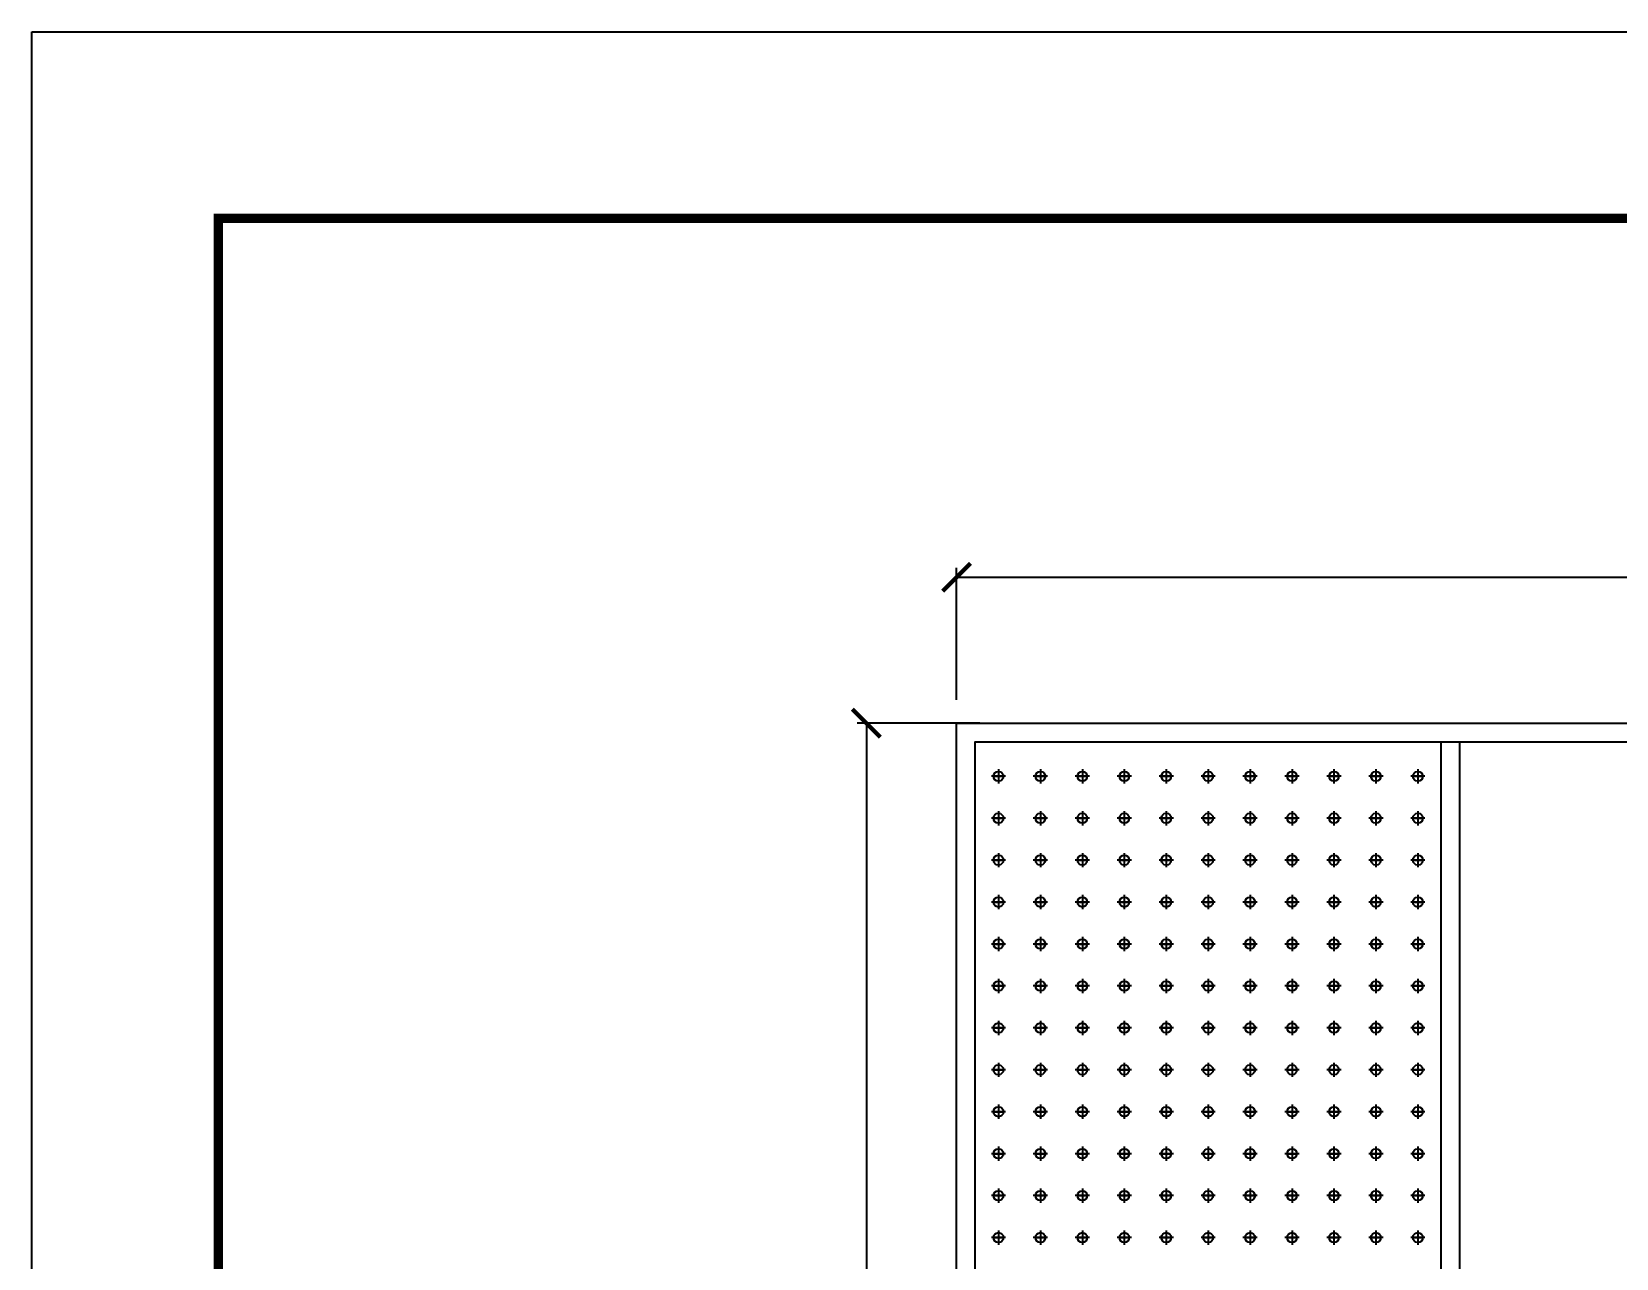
# Model space of a CAD drawing. Header units: millimetres. Extents: x 0 to 16815, y 0 to 11890.
# Drawn here: x 0 to 3401, y 9258 to 11890 of the extents above; entities that cross this region are included whole.
import ezdxf

# ---------------------------------------------------------------- set-up
doc = ezdxf.new("R2010")
doc.units = ezdxf.units.MM
doc.linetypes.add('CENTER', pattern=[2, 1.25, -0.25, 0.25, -0.25])
doc.layers.get('DEFPOINTS').update_dxf_attribs({"color": 143})
for name, color, linetype in [('CENTER', 1, 'CENTER'), ('냉각탑_dim', 1, 'Continuous'), ('냉각탑_form', 1, 'Continuous')]:
    doc.layers.add(name, color=color, linetype=linetype)
doc.styles.add('HY울릉도L', font='')
doc.styles.get('HY울릉도L').set_extended_font_data('HY울릉도L')
doc.dimstyles.new('성지DIM', dxfattribs={"dimtxt": 3.5, "dimasz": 3, "dimexe": 1, "dimexo": 2.5, "dimgap": 2, "dimtad": 1, "dimdec": 0, "dimzin": 3, "dimdsep": 46, "dimtxsty": 'HY울릉도L', "dimblk": 'ARCHTICK', "dimcen": -2, "dimclrd": 256, "dimclre": 256, "dimclrt": 7, "dimadec": 0, "dimazin": 0, "dimtfac": 1, "dimtdec": 0, "dimtofl": 0, "dimtmove": 0, "dimatfit": 3, "dimfxl": 0, "dimtolj": 1, "dimtzin": 0, "dimlwe": -1, "dimarcsym": 0})

# ---------------------------------------------------------------- blocks, each defined once
blk = doc.blocks.new('냉각탑form')
at = {"layer": 'DEFPOINTS'}
blk.add_lwpolyline([(0, 297.073), (420.103, 297.073), (420.103, 0), (0, 0)], close=True, dxfattribs=at)
at = {"layer": '냉각탑_form', "const_width": 0.5}
blk.add_lwpolyline([(10.002, 287.07), (10.002, 10.002), (410.1, 10.002), (410.1, 287.07)], close=True, dxfattribs=at)
blk = doc.blocks.new('_ArchTick')
at = {"color": 0, "linetype": 'ByBlock', "const_width": 0.15}
blk.add_lwpolyline([(-0.5, -0.5), (0.5, 0.5)], dxfattribs=at)
blk = doc.blocks.new('*D26')
at = {"layer": 'DEFPOINTS', "color": 0, "transparency": 16777216}
for p in [(7384.8, 10719.7), (1984.8, 10406.3), (7384.8, 10406.3)]:
    blk.add_point(p, dxfattribs=at)
at = {"layer": '냉각탑_dim', "transparency": 16777216}
for p, q in [((1984.8, 10456.3), (1984.8, 10739.7)), ((7384.8, 10456.3), (7384.8, 10739.7))]:
    blk.add_line(p, q, dxfattribs=at)
at = {"layer": '냉각탑_dim', "lineweight": -2, "transparency": 16777216}
blk.add_line((1984.8, 10719.7), (7384.8, 10719.7), dxfattribs=at)
at = {"layer": '냉각탑_dim', "lineweight": -2, "transparency": 16777216, "xscale": 60, "yscale": 60, "zscale": 60, "rotation": 180}
blk.add_blockref('_ArchTick', (1984.8, 10719.7), dxfattribs=at)
at = {"layer": '냉각탑_dim', "lineweight": -2, "transparency": 16777216, "xscale": 60, "yscale": 60, "zscale": 60}
blk.add_blockref('_ArchTick', (7384.8, 10719.7), dxfattribs=at)
at = {"layer": '냉각탑_dim', "color": 7, "transparency": 16777216, "insert": (4684.8, 10794.7), "char_height": 70, "attachment_point": 5, "style": 'HY울릉도L'}
blk.add_mtext('\\A1;5400', dxfattribs=at)
blk = doc.blocks.new('*D27')
at = {"layer": 'DEFPOINTS', "color": 0, "transparency": 16777216}
for p in [(2084.8, 10406.3), (1791.2, 7606.3), (2084.8, 7606.3)]:
    blk.add_point(p, dxfattribs=at)
at = {"layer": '냉각탑_dim', "transparency": 16777216}
for p, q in [((2034.8, 10406.3), (1771.2, 10406.3)), ((2034.8, 7606.3), (1771.2, 7606.3))]:
    blk.add_line(p, q, dxfattribs=at)
at = {"layer": '냉각탑_dim', "lineweight": -2, "transparency": 16777216}
blk.add_line((1791.2, 10406.3), (1791.2, 7606.3), dxfattribs=at)
at = {"layer": '냉각탑_dim', "lineweight": -2, "transparency": 16777216, "xscale": 60, "yscale": 60, "zscale": 60}
for p, rotation in [((1791.2, 10406.3), 90), ((1791.2, 7606.3), 270)]:
    blk.add_blockref('_ArchTick', p, dxfattribs=dict(at, rotation=rotation))
at = {"layer": '냉각탑_dim', "color": 7, "transparency": 16777216, "insert": (1716.2, 9006.3), "char_height": 70, "attachment_point": 5, "rotation": 90, "style": 'HY울릉도L'}
blk.add_mtext('\\A1;2800', dxfattribs=at)

msp = doc.modelspace()

# ---------------------------------------------------------------- linework, layer by layer
at = {"color": 3}
for p, q in [((3024.8, 7646.3), (3024.8, 10366.3)), ((3064.8, 7646.3), (3064.8, 10366.3))]:
    msp.add_line(p, q, dxfattribs=at)
for points in [[(1984.8, 7606.3), (1984.8, 10406.3), (7384.8, 10406.3), (7384.8, 7606.3)], [(2024.8, 7646.3), (2024.8, 10366.3), (7344.8, 10366.3), (7344.8, 7646.3)]]:
    msp.add_lwpolyline(points, close=True, dxfattribs=at)
for centre in [(2074.8, 10292.5), (2164.8, 10292.5), (2254.8, 10292.5), (2344.8, 10292.5), (2434.8, 10292.5), (2524.8, 10292.5), (2614.8, 10292.5), (2704.8, 10292.5), (2794.8, 10292.5), (2884.8, 10292.5), (2974.8, 10292.5), (2074.8, 10202.5), (2164.8, 10202.5), (2254.8, 10202.5), (2344.8, 10202.5), (2434.8, 10202.5), (2524.8, 10202.5), (2614.8, 10202.5), (2704.8, 10202.5), (2794.8, 10202.5), (2884.8, 10202.5), (2974.8, 10202.5), (2074.8, 10112.5), (2164.8, 10112.5), (2254.8, 10112.5), (2344.8, 10112.5), (2434.8, 10112.5), (2524.8, 10112.5), (2614.8, 10112.5), (2704.8, 10112.5), (2794.8, 10112.5), (2884.8, 10112.5), (2974.8, 10112.5), (2074.8, 10022.5), (2164.8, 10022.5), (2254.8, 10022.5), (2344.8, 10022.5), (2434.8, 10022.5), (2524.8, 10022.5), (2614.8, 10022.5), (2704.8, 10022.5), (2794.8, 10022.5), (2884.8, 10022.5), (2974.8, 10022.5), (2074.8, 9932.5), (2164.8, 9932.5), (2254.8, 9932.5), (2344.8, 9932.5), (2434.8, 9932.5), (2524.8, 9932.5), (2614.8, 9932.5), (2704.8, 9932.5), (2794.8, 9932.5), (2884.8, 9932.5), (2974.8, 9932.5), (2074.8, 9842.5), (2164.8, 9842.5), (2254.8, 9842.5), (2344.8, 9842.5), (2434.8, 9842.5), (2524.8, 9842.5), (2614.8, 9842.5), (2704.8, 9842.5), (2794.8, 9842.5), (2884.8, 9842.5), (2974.8, 9842.5), (2074.8, 9752.5), (2164.8, 9752.5), (2254.8, 9752.5), (2344.8, 9752.5), (2434.8, 9752.5), (2524.8, 9752.5), (2614.8, 9752.5), (2704.8, 9752.5), (2794.8, 9752.5), (2884.8, 9752.5), (2974.8, 9752.5), (2074.8, 9662.5), (2164.8, 9662.5), (2254.8, 9662.5), (2344.8, 9662.5), (2434.8, 9662.5), (2524.8, 9662.5), (2614.8, 9662.5), (2704.8, 9662.5), (2794.8, 9662.5), (2884.8, 9662.5), (2974.8, 9662.5), (2074.8, 9572.5), (2164.8, 9572.5), (2254.8, 9572.5), (2344.8, 9572.5), (2434.8, 9572.5), (2524.8, 9572.5), (2614.8, 9572.5), (2704.8, 9572.5), (2794.8, 9572.5), (2884.8, 9572.5), (2974.8, 9572.5), (2074.8, 9482.5), (2164.8, 9482.5), (2254.8, 9482.5), (2344.8, 9482.5), (2434.8, 9482.5), (2524.8, 9482.5), (2614.8, 9482.5), (2704.8, 9482.5), (2794.8, 9482.5), (2884.8, 9482.5), (2974.8, 9482.5), (2074.8, 9392.5), (2164.8, 9392.5), (2254.8, 9392.5), (2344.8, 9392.5), (2434.8, 9392.5), (2524.8, 9392.5), (2614.8, 9392.5), (2704.8, 9392.5), (2794.8, 9392.5), (2884.8, 9392.5), (2974.8, 9392.5), (2074.8, 9302.5), (2164.8, 9302.5), (2254.8, 9302.5), (2344.8, 9302.5), (2434.8, 9302.5), (2524.8, 9302.5), (2614.8, 9302.5), (2704.8, 9302.5), (2794.8, 9302.5), (2884.8, 9302.5), (2974.8, 9302.5)]:
    msp.add_circle(centre, 10.6)
at = {"layer": 'CENTER', "linetype": 'CENTER', "ltscale": 50}
for p, q in [((2074.8, 10307.8), (2074.8, 10277.2)), ((2074.8, 10304.3), (2074.8, 10280.8)), ((2164.8, 10307.8), (2164.8, 10277.2)), ((2164.8, 10304.3), (2164.8, 10280.8)), ((2254.8, 10307.8), (2254.8, 10277.2)), ((2254.8, 10304.3), (2254.8, 10280.8)), ((2344.8, 10307.8), (2344.8, 10277.2)), ((2344.8, 10304.3), (2344.8, 10280.8)), ((2434.8, 10307.8), (2434.8, 10277.2)), ((2434.8, 10304.3), (2434.8, 10280.8)), ((2524.8, 10307.8), (2524.8, 10277.2)), ((2524.8, 10304.3), (2524.8, 10280.8)), ((2614.8, 10307.8), (2614.8, 10277.2)), ((2614.8, 10304.3), (2614.8, 10280.8)), ((2704.8, 10307.8), (2704.8, 10277.2)), ((2704.8, 10304.3), (2704.8, 10280.8)), ((2794.8, 10307.8), (2794.8, 10277.2)), ((2794.8, 10304.3), (2794.8, 10280.8)), ((2884.8, 10307.8), (2884.8, 10277.2)), ((2884.8, 10304.3), (2884.8, 10280.8)), ((2974.8, 10307.8), (2974.8, 10277.2)), ((2974.8, 10304.3), (2974.8, 10280.8)), ((2090.1, 10292.5), (2059.5, 10292.5)), ((2063, 10292.5), (2086.6, 10292.5)), ((2086.6, 10292.5), (2063, 10292.5)), ((2063, 10292.5), (2086.6, 10292.5)), ((2180.1, 10292.5), (2149.5, 10292.5)), ((2153, 10292.5), (2176.6, 10292.5)), ((2176.6, 10292.5), (2153, 10292.5)), ((2153, 10292.5), (2176.6, 10292.5)), ((2270.1, 10292.5), (2239.5, 10292.5)), ((2243, 10292.5), (2266.6, 10292.5)), ((2266.6, 10292.5), (2243, 10292.5)), ((2243, 10292.5), (2266.6, 10292.5)), ((2360.1, 10292.5), (2329.5, 10292.5)), ((2333, 10292.5), (2356.6, 10292.5)), ((2356.6, 10292.5), (2333, 10292.5)), ((2333, 10292.5), (2356.6, 10292.5)), ((2450.1, 10292.5), (2419.5, 10292.5)), ((2423, 10292.5), (2446.6, 10292.5)), ((2446.6, 10292.5), (2423, 10292.5)), ((2423, 10292.5), (2446.6, 10292.5)), ((2540.1, 10292.5), (2509.5, 10292.5)), ((2513, 10292.5), (2536.6, 10292.5)), ((2536.6, 10292.5), (2513, 10292.5)), ((2513, 10292.5), (2536.6, 10292.5)), ((2630.1, 10292.5), (2599.5, 10292.5)), ((2603, 10292.5), (2626.6, 10292.5)), ((2626.6, 10292.5), (2603, 10292.5)), ((2603, 10292.5), (2626.6, 10292.5)), ((2720.1, 10292.5), (2689.5, 10292.5)), ((2693, 10292.5), (2716.6, 10292.5)), ((2716.6, 10292.5), (2693, 10292.5)), ((2693, 10292.5), (2716.6, 10292.5)), ((2810.1, 10292.5), (2779.5, 10292.5)), ((2783, 10292.5), (2806.6, 10292.5)), ((2806.6, 10292.5), (2783, 10292.5)), ((2783, 10292.5), (2806.6, 10292.5)), ((2900.1, 10292.5), (2869.5, 10292.5)), ((2873, 10292.5), (2896.6, 10292.5)), ((2896.6, 10292.5), (2873, 10292.5)), ((2873, 10292.5), (2896.6, 10292.5)), ((2990.1, 10292.5), (2959.5, 10292.5)), ((2963, 10292.5), (2986.6, 10292.5)), ((2986.6, 10292.5), (2963, 10292.5)), ((2963, 10292.5), (2986.6, 10292.5)), ((2090.1, 10202.5), (2059.5, 10202.5)), ((2063, 10202.5), (2086.6, 10202.5)), ((2086.6, 10202.5), (2063, 10202.5)), ((2063, 10202.5), (2086.6, 10202.5)), ((2074.8, 10217.8), (2074.8, 10187.2)), ((2074.8, 10214.3), (2074.8, 10190.8)), ((2180.1, 10202.5), (2149.5, 10202.5)), ((2153, 10202.5), (2176.6, 10202.5)), ((2176.6, 10202.5), (2153, 10202.5)), ((2153, 10202.5), (2176.6, 10202.5)), ((2164.8, 10217.8), (2164.8, 10187.2)), ((2164.8, 10214.3), (2164.8, 10190.8)), ((2270.1, 10202.5), (2239.5, 10202.5)), ((2243, 10202.5), (2266.6, 10202.5)), ((2266.6, 10202.5), (2243, 10202.5)), ((2243, 10202.5), (2266.6, 10202.5)), ((2254.8, 10217.8), (2254.8, 10187.2)), ((2254.8, 10214.3), (2254.8, 10190.8)), ((2360.1, 10202.5), (2329.5, 10202.5)), ((2333, 10202.5), (2356.6, 10202.5)), ((2356.6, 10202.5), (2333, 10202.5)), ((2333, 10202.5), (2356.6, 10202.5)), ((2344.8, 10217.8), (2344.8, 10187.2)), ((2344.8, 10214.3), (2344.8, 10190.8)), ((2450.1, 10202.5), (2419.5, 10202.5)), ((2423, 10202.5), (2446.6, 10202.5)), ((2446.6, 10202.5), (2423, 10202.5)), ((2423, 10202.5), (2446.6, 10202.5)), ((2434.8, 10217.8), (2434.8, 10187.2)), ((2434.8, 10214.3), (2434.8, 10190.8)), ((2540.1, 10202.5), (2509.5, 10202.5)), ((2513, 10202.5), (2536.6, 10202.5)), ((2536.6, 10202.5), (2513, 10202.5)), ((2513, 10202.5), (2536.6, 10202.5)), ((2524.8, 10217.8), (2524.8, 10187.2)), ((2524.8, 10214.3), (2524.8, 10190.8)), ((2630.1, 10202.5), (2599.5, 10202.5)), ((2603, 10202.5), (2626.6, 10202.5)), ((2626.6, 10202.5), (2603, 10202.5)), ((2603, 10202.5), (2626.6, 10202.5)), ((2614.8, 10217.8), (2614.8, 10187.2)), ((2614.8, 10214.3), (2614.8, 10190.8)), ((2720.1, 10202.5), (2689.5, 10202.5)), ((2693, 10202.5), (2716.6, 10202.5)), ((2716.6, 10202.5), (2693, 10202.5)), ((2693, 10202.5), (2716.6, 10202.5)), ((2704.8, 10217.8), (2704.8, 10187.2)), ((2704.8, 10214.3), (2704.8, 10190.8)), ((2810.1, 10202.5), (2779.5, 10202.5)), ((2783, 10202.5), (2806.6, 10202.5)), ((2806.6, 10202.5), (2783, 10202.5)), ((2783, 10202.5), (2806.6, 10202.5)), ((2794.8, 10217.8), (2794.8, 10187.2)), ((2794.8, 10214.3), (2794.8, 10190.8)), ((2900.1, 10202.5), (2869.5, 10202.5)), ((2873, 10202.5), (2896.6, 10202.5)), ((2896.6, 10202.5), (2873, 10202.5)), ((2873, 10202.5), (2896.6, 10202.5)), ((2884.8, 10217.8), (2884.8, 10187.2)), ((2884.8, 10214.3), (2884.8, 10190.8)), ((2990.1, 10202.5), (2959.5, 10202.5)), ((2963, 10202.5), (2986.6, 10202.5)), ((2986.6, 10202.5), (2963, 10202.5)), ((2963, 10202.5), (2986.6, 10202.5)), ((2974.8, 10217.8), (2974.8, 10187.2)), ((2974.8, 10214.3), (2974.8, 10190.8)), ((2090.1, 10112.5), (2059.5, 10112.5)), ((2063, 10112.5), (2086.6, 10112.5)), ((2086.6, 10112.5), (2063, 10112.5)), ((2063, 10112.5), (2086.6, 10112.5)), ((2074.8, 10127.8), (2074.8, 10097.2)), ((2074.8, 10124.3), (2074.8, 10100.8)), ((2180.1, 10112.5), (2149.5, 10112.5)), ((2153, 10112.5), (2176.6, 10112.5)), ((2176.6, 10112.5), (2153, 10112.5)), ((2153, 10112.5), (2176.6, 10112.5)), ((2164.8, 10127.8), (2164.8, 10097.2)), ((2164.8, 10124.3), (2164.8, 10100.8)), ((2270.1, 10112.5), (2239.5, 10112.5)), ((2243, 10112.5), (2266.6, 10112.5)), ((2266.6, 10112.5), (2243, 10112.5)), ((2243, 10112.5), (2266.6, 10112.5)), ((2254.8, 10127.8), (2254.8, 10097.2)), ((2254.8, 10124.3), (2254.8, 10100.8)), ((2360.1, 10112.5), (2329.5, 10112.5)), ((2333, 10112.5), (2356.6, 10112.5)), ((2356.6, 10112.5), (2333, 10112.5)), ((2333, 10112.5), (2356.6, 10112.5)), ((2344.8, 10127.8), (2344.8, 10097.2)), ((2344.8, 10124.3), (2344.8, 10100.8)), ((2450.1, 10112.5), (2419.5, 10112.5)), ((2423, 10112.5), (2446.6, 10112.5)), ((2446.6, 10112.5), (2423, 10112.5)), ((2423, 10112.5), (2446.6, 10112.5)), ((2434.8, 10127.8), (2434.8, 10097.2)), ((2434.8, 10124.3), (2434.8, 10100.8)), ((2540.1, 10112.5), (2509.5, 10112.5)), ((2513, 10112.5), (2536.6, 10112.5)), ((2536.6, 10112.5), (2513, 10112.5)), ((2513, 10112.5), (2536.6, 10112.5)), ((2524.8, 10127.8), (2524.8, 10097.2)), ((2524.8, 10124.3), (2524.8, 10100.8)), ((2630.1, 10112.5), (2599.5, 10112.5)), ((2603, 10112.5), (2626.6, 10112.5)), ((2626.6, 10112.5), (2603, 10112.5)), ((2603, 10112.5), (2626.6, 10112.5)), ((2614.8, 10127.8), (2614.8, 10097.2)), ((2614.8, 10124.3), (2614.8, 10100.8)), ((2720.1, 10112.5), (2689.5, 10112.5)), ((2693, 10112.5), (2716.6, 10112.5)), ((2716.6, 10112.5), (2693, 10112.5)), ((2693, 10112.5), (2716.6, 10112.5)), ((2704.8, 10127.8), (2704.8, 10097.2)), ((2704.8, 10124.3), (2704.8, 10100.8)), ((2810.1, 10112.5), (2779.5, 10112.5)), ((2783, 10112.5), (2806.6, 10112.5)), ((2806.6, 10112.5), (2783, 10112.5)), ((2783, 10112.5), (2806.6, 10112.5)), ((2794.8, 10127.8), (2794.8, 10097.2)), ((2794.8, 10124.3), (2794.8, 10100.8)), ((2900.1, 10112.5), (2869.5, 10112.5)), ((2873, 10112.5), (2896.6, 10112.5)), ((2896.6, 10112.5), (2873, 10112.5)), ((2873, 10112.5), (2896.6, 10112.5)), ((2884.8, 10127.8), (2884.8, 10097.2)), ((2884.8, 10124.3), (2884.8, 10100.8)), ((2990.1, 10112.5), (2959.5, 10112.5)), ((2963, 10112.5), (2986.6, 10112.5)), ((2986.6, 10112.5), (2963, 10112.5)), ((2963, 10112.5), (2986.6, 10112.5)), ((2974.8, 10127.8), (2974.8, 10097.2)), ((2974.8, 10124.3), (2974.8, 10100.8)), ((2074.8, 10037.8), (2074.8, 10007.2)), ((2074.8, 10034.3), (2074.8, 10010.8)), ((2164.8, 10037.8), (2164.8, 10007.2)), ((2164.8, 10034.3), (2164.8, 10010.8)), ((2254.8, 10037.8), (2254.8, 10007.2)), ((2254.8, 10034.3), (2254.8, 10010.8)), ((2344.8, 10037.8), (2344.8, 10007.2)), ((2344.8, 10034.3), (2344.8, 10010.8)), ((2434.8, 10037.8), (2434.8, 10007.2)), ((2434.8, 10034.3), (2434.8, 10010.8)), ((2524.8, 10037.8), (2524.8, 10007.2)), ((2524.8, 10034.3), (2524.8, 10010.8)), ((2614.8, 10037.8), (2614.8, 10007.2)), ((2614.8, 10034.3), (2614.8, 10010.8)), ((2704.8, 10037.8), (2704.8, 10007.2)), ((2704.8, 10034.3), (2704.8, 10010.8)), ((2794.8, 10037.8), (2794.8, 10007.2)), ((2794.8, 10034.3), (2794.8, 10010.8)), ((2884.8, 10037.8), (2884.8, 10007.2)), ((2884.8, 10034.3), (2884.8, 10010.8)), ((2974.8, 10037.8), (2974.8, 10007.2)), ((2974.8, 10034.3), (2974.8, 10010.8)), ((2090.1, 10022.5), (2059.5, 10022.5)), ((2063, 10022.5), (2086.6, 10022.5)), ((2086.6, 10022.5), (2063, 10022.5)), ((2063, 10022.5), (2086.6, 10022.5)), ((2180.1, 10022.5), (2149.5, 10022.5)), ((2153, 10022.5), (2176.6, 10022.5)), ((2176.6, 10022.5), (2153, 10022.5)), ((2153, 10022.5), (2176.6, 10022.5)), ((2270.1, 10022.5), (2239.5, 10022.5)), ((2243, 10022.5), (2266.6, 10022.5)), ((2266.6, 10022.5), (2243, 10022.5)), ((2243, 10022.5), (2266.6, 10022.5)), ((2360.1, 10022.5), (2329.5, 10022.5)), ((2333, 10022.5), (2356.6, 10022.5)), ((2356.6, 10022.5), (2333, 10022.5)), ((2333, 10022.5), (2356.6, 10022.5)), ((2450.1, 10022.5), (2419.5, 10022.5)), ((2423, 10022.5), (2446.6, 10022.5)), ((2446.6, 10022.5), (2423, 10022.5)), ((2423, 10022.5), (2446.6, 10022.5)), ((2540.1, 10022.5), (2509.5, 10022.5)), ((2513, 10022.5), (2536.6, 10022.5)), ((2536.6, 10022.5), (2513, 10022.5)), ((2513, 10022.5), (2536.6, 10022.5)), ((2630.1, 10022.5), (2599.5, 10022.5)), ((2603, 10022.5), (2626.6, 10022.5)), ((2626.6, 10022.5), (2603, 10022.5)), ((2603, 10022.5), (2626.6, 10022.5)), ((2720.1, 10022.5), (2689.5, 10022.5)), ((2693, 10022.5), (2716.6, 10022.5)), ((2716.6, 10022.5), (2693, 10022.5)), ((2693, 10022.5), (2716.6, 10022.5)), ((2810.1, 10022.5), (2779.5, 10022.5)), ((2783, 10022.5), (2806.6, 10022.5)), ((2806.6, 10022.5), (2783, 10022.5)), ((2783, 10022.5), (2806.6, 10022.5)), ((2900.1, 10022.5), (2869.5, 10022.5)), ((2873, 10022.5), (2896.6, 10022.5)), ((2896.6, 10022.5), (2873, 10022.5)), ((2873, 10022.5), (2896.6, 10022.5)), ((2990.1, 10022.5), (2959.5, 10022.5)), ((2963, 10022.5), (2986.6, 10022.5)), ((2986.6, 10022.5), (2963, 10022.5)), ((2963, 10022.5), (2986.6, 10022.5)), ((2090.1, 9932.5), (2059.5, 9932.5)), ((2063, 9932.5), (2086.6, 9932.5)), ((2086.6, 9932.5), (2063, 9932.5)), ((2063, 9932.5), (2086.6, 9932.5)), ((2074.8, 9947.8), (2074.8, 9917.2)), ((2074.8, 9944.3), (2074.8, 9920.8)), ((2180.1, 9932.5), (2149.5, 9932.5)), ((2153, 9932.5), (2176.6, 9932.5)), ((2176.6, 9932.5), (2153, 9932.5)), ((2153, 9932.5), (2176.6, 9932.5)), ((2164.8, 9947.8), (2164.8, 9917.2)), ((2164.8, 9944.3), (2164.8, 9920.8)), ((2270.1, 9932.5), (2239.5, 9932.5)), ((2243, 9932.5), (2266.6, 9932.5)), ((2266.6, 9932.5), (2243, 9932.5)), ((2243, 9932.5), (2266.6, 9932.5)), ((2254.8, 9947.8), (2254.8, 9917.2)), ((2254.8, 9944.3), (2254.8, 9920.8)), ((2360.1, 9932.5), (2329.5, 9932.5)), ((2333, 9932.5), (2356.6, 9932.5)), ((2356.6, 9932.5), (2333, 9932.5)), ((2333, 9932.5), (2356.6, 9932.5)), ((2344.8, 9947.8), (2344.8, 9917.2)), ((2344.8, 9944.3), (2344.8, 9920.8)), ((2450.1, 9932.5), (2419.5, 9932.5)), ((2423, 9932.5), (2446.6, 9932.5)), ((2446.6, 9932.5), (2423, 9932.5)), ((2423, 9932.5), (2446.6, 9932.5)), ((2434.8, 9947.8), (2434.8, 9917.2)), ((2434.8, 9944.3), (2434.8, 9920.8)), ((2540.1, 9932.5), (2509.5, 9932.5)), ((2513, 9932.5), (2536.6, 9932.5)), ((2536.6, 9932.5), (2513, 9932.5)), ((2513, 9932.5), (2536.6, 9932.5)), ((2524.8, 9947.8), (2524.8, 9917.2)), ((2524.8, 9944.3), (2524.8, 9920.8)), ((2630.1, 9932.5), (2599.5, 9932.5)), ((2603, 9932.5), (2626.6, 9932.5)), ((2626.6, 9932.5), (2603, 9932.5)), ((2603, 9932.5), (2626.6, 9932.5)), ((2614.8, 9947.8), (2614.8, 9917.2)), ((2614.8, 9944.3), (2614.8, 9920.8)), ((2720.1, 9932.5), (2689.5, 9932.5)), ((2693, 9932.5), (2716.6, 9932.5)), ((2716.6, 9932.5), (2693, 9932.5)), ((2693, 9932.5), (2716.6, 9932.5)), ((2704.8, 9947.8), (2704.8, 9917.2)), ((2704.8, 9944.3), (2704.8, 9920.8)), ((2810.1, 9932.5), (2779.5, 9932.5)), ((2783, 9932.5), (2806.6, 9932.5)), ((2806.6, 9932.5), (2783, 9932.5)), ((2783, 9932.5), (2806.6, 9932.5)), ((2794.8, 9947.8), (2794.8, 9917.2)), ((2794.8, 9944.3), (2794.8, 9920.8)), ((2900.1, 9932.5), (2869.5, 9932.5)), ((2873, 9932.5), (2896.6, 9932.5)), ((2896.6, 9932.5), (2873, 9932.5)), ((2873, 9932.5), (2896.6, 9932.5)), ((2884.8, 9947.8), (2884.8, 9917.2)), ((2884.8, 9944.3), (2884.8, 9920.8)), ((2990.1, 9932.5), (2959.5, 9932.5)), ((2963, 9932.5), (2986.6, 9932.5)), ((2986.6, 9932.5), (2963, 9932.5)), ((2963, 9932.5), (2986.6, 9932.5)), ((2974.8, 9947.8), (2974.8, 9917.2)), ((2974.8, 9944.3), (2974.8, 9920.8)), ((2090.1, 9842.5), (2059.5, 9842.5)), ((2063, 9842.5), (2086.6, 9842.5)), ((2086.6, 9842.5), (2063, 9842.5)), ((2063, 9842.5), (2086.6, 9842.5)), ((2074.8, 9857.8), (2074.8, 9827.2)), ((2074.8, 9854.3), (2074.8, 9830.8)), ((2180.1, 9842.5), (2149.5, 9842.5)), ((2153, 9842.5), (2176.6, 9842.5)), ((2176.6, 9842.5), (2153, 9842.5)), ((2153, 9842.5), (2176.6, 9842.5)), ((2164.8, 9857.8), (2164.8, 9827.2)), ((2164.8, 9854.3), (2164.8, 9830.8)), ((2270.1, 9842.5), (2239.5, 9842.5)), ((2243, 9842.5), (2266.6, 9842.5)), ((2266.6, 9842.5), (2243, 9842.5)), ((2243, 9842.5), (2266.6, 9842.5)), ((2254.8, 9857.8), (2254.8, 9827.2)), ((2254.8, 9854.3), (2254.8, 9830.8)), ((2360.1, 9842.5), (2329.5, 9842.5)), ((2333, 9842.5), (2356.6, 9842.5)), ((2356.6, 9842.5), (2333, 9842.5)), ((2333, 9842.5), (2356.6, 9842.5)), ((2344.8, 9857.8), (2344.8, 9827.2)), ((2344.8, 9854.3), (2344.8, 9830.8)), ((2450.1, 9842.5), (2419.5, 9842.5)), ((2423, 9842.5), (2446.6, 9842.5)), ((2446.6, 9842.5), (2423, 9842.5)), ((2423, 9842.5), (2446.6, 9842.5)), ((2434.8, 9857.8), (2434.8, 9827.2)), ((2434.8, 9854.3), (2434.8, 9830.8)), ((2540.1, 9842.5), (2509.5, 9842.5)), ((2513, 9842.5), (2536.6, 9842.5)), ((2536.6, 9842.5), (2513, 9842.5)), ((2513, 9842.5), (2536.6, 9842.5)), ((2524.8, 9857.8), (2524.8, 9827.2)), ((2524.8, 9854.3), (2524.8, 9830.8)), ((2630.1, 9842.5), (2599.5, 9842.5)), ((2603, 9842.5), (2626.6, 9842.5)), ((2626.6, 9842.5), (2603, 9842.5)), ((2603, 9842.5), (2626.6, 9842.5)), ((2614.8, 9857.8), (2614.8, 9827.2)), ((2614.8, 9854.3), (2614.8, 9830.8)), ((2720.1, 9842.5), (2689.5, 9842.5)), ((2693, 9842.5), (2716.6, 9842.5)), ((2716.6, 9842.5), (2693, 9842.5)), ((2693, 9842.5), (2716.6, 9842.5)), ((2704.8, 9857.8), (2704.8, 9827.2)), ((2704.8, 9854.3), (2704.8, 9830.8)), ((2810.1, 9842.5), (2779.5, 9842.5)), ((2783, 9842.5), (2806.6, 9842.5)), ((2806.6, 9842.5), (2783, 9842.5)), ((2783, 9842.5), (2806.6, 9842.5)), ((2794.8, 9857.8), (2794.8, 9827.2)), ((2794.8, 9854.3), (2794.8, 9830.8)), ((2900.1, 9842.5), (2869.5, 9842.5)), ((2873, 9842.5), (2896.6, 9842.5)), ((2896.6, 9842.5), (2873, 9842.5)), ((2873, 9842.5), (2896.6, 9842.5)), ((2884.8, 9857.8), (2884.8, 9827.2)), ((2884.8, 9854.3), (2884.8, 9830.8)), ((2990.1, 9842.5), (2959.5, 9842.5)), ((2963, 9842.5), (2986.6, 9842.5)), ((2986.6, 9842.5), (2963, 9842.5)), ((2963, 9842.5), (2986.6, 9842.5)), ((2974.8, 9857.8), (2974.8, 9827.2)), ((2974.8, 9854.3), (2974.8, 9830.8)), ((2074.8, 9767.8), (2074.8, 9737.2)), ((2074.8, 9764.3), (2074.8, 9740.8)), ((2164.8, 9767.8), (2164.8, 9737.2)), ((2164.8, 9764.3), (2164.8, 9740.8)), ((2254.8, 9767.8), (2254.8, 9737.2)), ((2254.8, 9764.3), (2254.8, 9740.8)), ((2344.8, 9767.8), (2344.8, 9737.2)), ((2344.8, 9764.3), (2344.8, 9740.8)), ((2434.8, 9767.8), (2434.8, 9737.2)), ((2434.8, 9764.3), (2434.8, 9740.8)), ((2524.8, 9767.8), (2524.8, 9737.2)), ((2524.8, 9764.3), (2524.8, 9740.8)), ((2614.8, 9767.8), (2614.8, 9737.2)), ((2614.8, 9764.3), (2614.8, 9740.8)), ((2704.8, 9767.8), (2704.8, 9737.2)), ((2704.8, 9764.3), (2704.8, 9740.8)), ((2794.8, 9767.8), (2794.8, 9737.2)), ((2794.8, 9764.3), (2794.8, 9740.8)), ((2884.8, 9767.8), (2884.8, 9737.2)), ((2884.8, 9764.3), (2884.8, 9740.8)), ((2974.8, 9767.8), (2974.8, 9737.2)), ((2974.8, 9764.3), (2974.8, 9740.8)), ((2090.1, 9752.5), (2059.5, 9752.5)), ((2063, 9752.5), (2086.6, 9752.5)), ((2086.6, 9752.5), (2063, 9752.5)), ((2063, 9752.5), (2086.6, 9752.5)), ((2180.1, 9752.5), (2149.5, 9752.5)), ((2153, 9752.5), (2176.6, 9752.5)), ((2176.6, 9752.5), (2153, 9752.5)), ((2153, 9752.5), (2176.6, 9752.5)), ((2270.1, 9752.5), (2239.5, 9752.5)), ((2243, 9752.5), (2266.6, 9752.5)), ((2266.6, 9752.5), (2243, 9752.5)), ((2243, 9752.5), (2266.6, 9752.5)), ((2360.1, 9752.5), (2329.5, 9752.5)), ((2333, 9752.5), (2356.6, 9752.5)), ((2356.6, 9752.5), (2333, 9752.5)), ((2333, 9752.5), (2356.6, 9752.5)), ((2450.1, 9752.5), (2419.5, 9752.5)), ((2423, 9752.5), (2446.6, 9752.5)), ((2446.6, 9752.5), (2423, 9752.5)), ((2423, 9752.5), (2446.6, 9752.5)), ((2540.1, 9752.5), (2509.5, 9752.5)), ((2513, 9752.5), (2536.6, 9752.5)), ((2536.6, 9752.5), (2513, 9752.5)), ((2513, 9752.5), (2536.6, 9752.5)), ((2630.1, 9752.5), (2599.5, 9752.5)), ((2603, 9752.5), (2626.6, 9752.5)), ((2626.6, 9752.5), (2603, 9752.5)), ((2603, 9752.5), (2626.6, 9752.5)), ((2720.1, 9752.5), (2689.5, 9752.5)), ((2693, 9752.5), (2716.6, 9752.5)), ((2716.6, 9752.5), (2693, 9752.5)), ((2693, 9752.5), (2716.6, 9752.5)), ((2810.1, 9752.5), (2779.5, 9752.5)), ((2783, 9752.5), (2806.6, 9752.5)), ((2806.6, 9752.5), (2783, 9752.5)), ((2783, 9752.5), (2806.6, 9752.5)), ((2900.1, 9752.5), (2869.5, 9752.5)), ((2873, 9752.5), (2896.6, 9752.5)), ((2896.6, 9752.5), (2873, 9752.5)), ((2873, 9752.5), (2896.6, 9752.5)), ((2990.1, 9752.5), (2959.5, 9752.5)), ((2963, 9752.5), (2986.6, 9752.5)), ((2986.6, 9752.5), (2963, 9752.5)), ((2963, 9752.5), (2986.6, 9752.5)), ((2090.1, 9662.5), (2059.5, 9662.5)), ((2063, 9662.5), (2086.6, 9662.5)), ((2086.6, 9662.5), (2063, 9662.5)), ((2063, 9662.5), (2086.6, 9662.5)), ((2074.8, 9677.8), (2074.8, 9647.2)), ((2074.8, 9674.3), (2074.8, 9650.8)), ((2180.1, 9662.5), (2149.5, 9662.5)), ((2153, 9662.5), (2176.6, 9662.5)), ((2176.6, 9662.5), (2153, 9662.5)), ((2153, 9662.5), (2176.6, 9662.5)), ((2164.8, 9677.8), (2164.8, 9647.2)), ((2164.8, 9674.3), (2164.8, 9650.8)), ((2270.1, 9662.5), (2239.5, 9662.5)), ((2243, 9662.5), (2266.6, 9662.5)), ((2266.6, 9662.5), (2243, 9662.5)), ((2243, 9662.5), (2266.6, 9662.5)), ((2254.8, 9677.8), (2254.8, 9647.2)), ((2254.8, 9674.3), (2254.8, 9650.8)), ((2360.1, 9662.5), (2329.5, 9662.5)), ((2333, 9662.5), (2356.6, 9662.5)), ((2356.6, 9662.5), (2333, 9662.5)), ((2333, 9662.5), (2356.6, 9662.5)), ((2344.8, 9677.8), (2344.8, 9647.2)), ((2344.8, 9674.3), (2344.8, 9650.8)), ((2450.1, 9662.5), (2419.5, 9662.5)), ((2423, 9662.5), (2446.6, 9662.5)), ((2446.6, 9662.5), (2423, 9662.5)), ((2423, 9662.5), (2446.6, 9662.5)), ((2434.8, 9677.8), (2434.8, 9647.2)), ((2434.8, 9674.3), (2434.8, 9650.8)), ((2540.1, 9662.5), (2509.5, 9662.5)), ((2513, 9662.5), (2536.6, 9662.5)), ((2536.6, 9662.5), (2513, 9662.5)), ((2513, 9662.5), (2536.6, 9662.5)), ((2524.8, 9677.8), (2524.8, 9647.2)), ((2524.8, 9674.3), (2524.8, 9650.8)), ((2630.1, 9662.5), (2599.5, 9662.5)), ((2603, 9662.5), (2626.6, 9662.5)), ((2626.6, 9662.5), (2603, 9662.5)), ((2603, 9662.5), (2626.6, 9662.5)), ((2614.8, 9677.8), (2614.8, 9647.2)), ((2614.8, 9674.3), (2614.8, 9650.8)), ((2720.1, 9662.5), (2689.5, 9662.5)), ((2693, 9662.5), (2716.6, 9662.5)), ((2716.6, 9662.5), (2693, 9662.5)), ((2693, 9662.5), (2716.6, 9662.5)), ((2704.8, 9677.8), (2704.8, 9647.2)), ((2704.8, 9674.3), (2704.8, 9650.8)), ((2810.1, 9662.5), (2779.5, 9662.5)), ((2783, 9662.5), (2806.6, 9662.5)), ((2806.6, 9662.5), (2783, 9662.5)), ((2783, 9662.5), (2806.6, 9662.5)), ((2794.8, 9677.8), (2794.8, 9647.2)), ((2794.8, 9674.3), (2794.8, 9650.8)), ((2900.1, 9662.5), (2869.5, 9662.5)), ((2873, 9662.5), (2896.6, 9662.5)), ((2896.6, 9662.5), (2873, 9662.5)), ((2873, 9662.5), (2896.6, 9662.5)), ((2884.8, 9677.8), (2884.8, 9647.2)), ((2884.8, 9674.3), (2884.8, 9650.8)), ((2990.1, 9662.5), (2959.5, 9662.5)), ((2963, 9662.5), (2986.6, 9662.5)), ((2986.6, 9662.5), (2963, 9662.5)), ((2963, 9662.5), (2986.6, 9662.5)), ((2974.8, 9677.8), (2974.8, 9647.2)), ((2974.8, 9674.3), (2974.8, 9650.8)), ((2090.1, 9572.5), (2059.5, 9572.5)), ((2063, 9572.5), (2086.6, 9572.5)), ((2086.6, 9572.5), (2063, 9572.5)), ((2063, 9572.5), (2086.6, 9572.5)), ((2074.8, 9587.8), (2074.8, 9557.2)), ((2074.8, 9584.3), (2074.8, 9560.8)), ((2180.1, 9572.5), (2149.5, 9572.5)), ((2153, 9572.5), (2176.6, 9572.5)), ((2176.6, 9572.5), (2153, 9572.5)), ((2153, 9572.5), (2176.6, 9572.5)), ((2164.8, 9587.8), (2164.8, 9557.2)), ((2164.8, 9584.3), (2164.8, 9560.8)), ((2270.1, 9572.5), (2239.5, 9572.5)), ((2243, 9572.5), (2266.6, 9572.5)), ((2266.6, 9572.5), (2243, 9572.5)), ((2243, 9572.5), (2266.6, 9572.5)), ((2254.8, 9587.8), (2254.8, 9557.2)), ((2254.8, 9584.3), (2254.8, 9560.8)), ((2360.1, 9572.5), (2329.5, 9572.5)), ((2333, 9572.5), (2356.6, 9572.5)), ((2356.6, 9572.5), (2333, 9572.5)), ((2333, 9572.5), (2356.6, 9572.5)), ((2344.8, 9587.8), (2344.8, 9557.2)), ((2344.8, 9584.3), (2344.8, 9560.8)), ((2450.1, 9572.5), (2419.5, 9572.5)), ((2423, 9572.5), (2446.6, 9572.5)), ((2446.6, 9572.5), (2423, 9572.5)), ((2423, 9572.5), (2446.6, 9572.5)), ((2434.8, 9587.8), (2434.8, 9557.2)), ((2434.8, 9584.3), (2434.8, 9560.8)), ((2540.1, 9572.5), (2509.5, 9572.5)), ((2513, 9572.5), (2536.6, 9572.5)), ((2536.6, 9572.5), (2513, 9572.5)), ((2513, 9572.5), (2536.6, 9572.5)), ((2524.8, 9587.8), (2524.8, 9557.2)), ((2524.8, 9584.3), (2524.8, 9560.8)), ((2630.1, 9572.5), (2599.5, 9572.5)), ((2603, 9572.5), (2626.6, 9572.5)), ((2626.6, 9572.5), (2603, 9572.5)), ((2603, 9572.5), (2626.6, 9572.5)), ((2614.8, 9587.8), (2614.8, 9557.2)), ((2614.8, 9584.3), (2614.8, 9560.8)), ((2720.1, 9572.5), (2689.5, 9572.5)), ((2693, 9572.5), (2716.6, 9572.5)), ((2716.6, 9572.5), (2693, 9572.5)), ((2693, 9572.5), (2716.6, 9572.5)), ((2704.8, 9587.8), (2704.8, 9557.2)), ((2704.8, 9584.3), (2704.8, 9560.8)), ((2810.1, 9572.5), (2779.5, 9572.5)), ((2783, 9572.5), (2806.6, 9572.5)), ((2806.6, 9572.5), (2783, 9572.5)), ((2783, 9572.5), (2806.6, 9572.5)), ((2794.8, 9587.8), (2794.8, 9557.2)), ((2794.8, 9584.3), (2794.8, 9560.8)), ((2900.1, 9572.5), (2869.5, 9572.5)), ((2873, 9572.5), (2896.6, 9572.5)), ((2896.6, 9572.5), (2873, 9572.5)), ((2873, 9572.5), (2896.6, 9572.5)), ((2884.8, 9587.8), (2884.8, 9557.2)), ((2884.8, 9584.3), (2884.8, 9560.8)), ((2990.1, 9572.5), (2959.5, 9572.5)), ((2963, 9572.5), (2986.6, 9572.5)), ((2986.6, 9572.5), (2963, 9572.5)), ((2963, 9572.5), (2986.6, 9572.5)), ((2974.8, 9587.8), (2974.8, 9557.2)), ((2974.8, 9584.3), (2974.8, 9560.8)), ((2074.8, 9497.8), (2074.8, 9467.2)), ((2074.8, 9494.3), (2074.8, 9470.8)), ((2164.8, 9497.8), (2164.8, 9467.2)), ((2164.8, 9494.3), (2164.8, 9470.8)), ((2254.8, 9497.8), (2254.8, 9467.2)), ((2254.8, 9494.3), (2254.8, 9470.8)), ((2344.8, 9497.8), (2344.8, 9467.2)), ((2344.8, 9494.3), (2344.8, 9470.8)), ((2434.8, 9497.8), (2434.8, 9467.2)), ((2434.8, 9494.3), (2434.8, 9470.8)), ((2524.8, 9497.8), (2524.8, 9467.2)), ((2524.8, 9494.3), (2524.8, 9470.8)), ((2614.8, 9497.8), (2614.8, 9467.2)), ((2614.8, 9494.3), (2614.8, 9470.8)), ((2704.8, 9497.8), (2704.8, 9467.2)), ((2704.8, 9494.3), (2704.8, 9470.8)), ((2794.8, 9497.8), (2794.8, 9467.2)), ((2794.8, 9494.3), (2794.8, 9470.8)), ((2884.8, 9497.8), (2884.8, 9467.2)), ((2884.8, 9494.3), (2884.8, 9470.8)), ((2974.8, 9497.8), (2974.8, 9467.2)), ((2974.8, 9494.3), (2974.8, 9470.8)), ((2090.1, 9482.5), (2059.5, 9482.5)), ((2063, 9482.5), (2086.6, 9482.5)), ((2086.6, 9482.5), (2063, 9482.5)), ((2063, 9482.5), (2086.6, 9482.5)), ((2180.1, 9482.5), (2149.5, 9482.5)), ((2153, 9482.5), (2176.6, 9482.5)), ((2176.6, 9482.5), (2153, 9482.5)), ((2153, 9482.5), (2176.6, 9482.5)), ((2270.1, 9482.5), (2239.5, 9482.5)), ((2243, 9482.5), (2266.6, 9482.5)), ((2266.6, 9482.5), (2243, 9482.5)), ((2243, 9482.5), (2266.6, 9482.5)), ((2360.1, 9482.5), (2329.5, 9482.5)), ((2333, 9482.5), (2356.6, 9482.5)), ((2356.6, 9482.5), (2333, 9482.5)), ((2333, 9482.5), (2356.6, 9482.5)), ((2450.1, 9482.5), (2419.5, 9482.5)), ((2423, 9482.5), (2446.6, 9482.5)), ((2446.6, 9482.5), (2423, 9482.5)), ((2423, 9482.5), (2446.6, 9482.5)), ((2540.1, 9482.5), (2509.5, 9482.5)), ((2513, 9482.5), (2536.6, 9482.5)), ((2536.6, 9482.5), (2513, 9482.5)), ((2513, 9482.5), (2536.6, 9482.5)), ((2630.1, 9482.5), (2599.5, 9482.5)), ((2603, 9482.5), (2626.6, 9482.5)), ((2626.6, 9482.5), (2603, 9482.5)), ((2603, 9482.5), (2626.6, 9482.5)), ((2720.1, 9482.5), (2689.5, 9482.5)), ((2693, 9482.5), (2716.6, 9482.5)), ((2716.6, 9482.5), (2693, 9482.5)), ((2693, 9482.5), (2716.6, 9482.5)), ((2810.1, 9482.5), (2779.5, 9482.5)), ((2783, 9482.5), (2806.6, 9482.5)), ((2806.6, 9482.5), (2783, 9482.5)), ((2783, 9482.5), (2806.6, 9482.5)), ((2900.1, 9482.5), (2869.5, 9482.5)), ((2873, 9482.5), (2896.6, 9482.5)), ((2896.6, 9482.5), (2873, 9482.5)), ((2873, 9482.5), (2896.6, 9482.5)), ((2990.1, 9482.5), (2959.5, 9482.5)), ((2963, 9482.5), (2986.6, 9482.5)), ((2986.6, 9482.5), (2963, 9482.5)), ((2963, 9482.5), (2986.6, 9482.5)), ((2090.1, 9392.5), (2059.5, 9392.5)), ((2063, 9392.5), (2086.6, 9392.5)), ((2086.6, 9392.5), (2063, 9392.5)), ((2063, 9392.5), (2086.6, 9392.5)), ((2074.8, 9407.8), (2074.8, 9377.2)), ((2074.8, 9404.3), (2074.8, 9380.8)), ((2180.1, 9392.5), (2149.5, 9392.5)), ((2153, 9392.5), (2176.6, 9392.5)), ((2176.6, 9392.5), (2153, 9392.5)), ((2153, 9392.5), (2176.6, 9392.5)), ((2164.8, 9407.8), (2164.8, 9377.2)), ((2164.8, 9404.3), (2164.8, 9380.8)), ((2270.1, 9392.5), (2239.5, 9392.5)), ((2243, 9392.5), (2266.6, 9392.5)), ((2266.6, 9392.5), (2243, 9392.5)), ((2243, 9392.5), (2266.6, 9392.5)), ((2254.8, 9407.8), (2254.8, 9377.2)), ((2254.8, 9404.3), (2254.8, 9380.8)), ((2360.1, 9392.5), (2329.5, 9392.5)), ((2333, 9392.5), (2356.6, 9392.5)), ((2356.6, 9392.5), (2333, 9392.5)), ((2333, 9392.5), (2356.6, 9392.5)), ((2344.8, 9407.8), (2344.8, 9377.2)), ((2344.8, 9404.3), (2344.8, 9380.8)), ((2450.1, 9392.5), (2419.5, 9392.5)), ((2423, 9392.5), (2446.6, 9392.5)), ((2446.6, 9392.5), (2423, 9392.5)), ((2423, 9392.5), (2446.6, 9392.5)), ((2434.8, 9407.8), (2434.8, 9377.2)), ((2434.8, 9404.3), (2434.8, 9380.8)), ((2540.1, 9392.5), (2509.5, 9392.5)), ((2513, 9392.5), (2536.6, 9392.5)), ((2536.6, 9392.5), (2513, 9392.5)), ((2513, 9392.5), (2536.6, 9392.5)), ((2524.8, 9407.8), (2524.8, 9377.2)), ((2524.8, 9404.3), (2524.8, 9380.8)), ((2630.1, 9392.5), (2599.5, 9392.5)), ((2603, 9392.5), (2626.6, 9392.5)), ((2626.6, 9392.5), (2603, 9392.5)), ((2603, 9392.5), (2626.6, 9392.5)), ((2614.8, 9407.8), (2614.8, 9377.2)), ((2614.8, 9404.3), (2614.8, 9380.8)), ((2720.1, 9392.5), (2689.5, 9392.5)), ((2693, 9392.5), (2716.6, 9392.5)), ((2716.6, 9392.5), (2693, 9392.5)), ((2693, 9392.5), (2716.6, 9392.5)), ((2704.8, 9407.8), (2704.8, 9377.2)), ((2704.8, 9404.3), (2704.8, 9380.8)), ((2810.1, 9392.5), (2779.5, 9392.5)), ((2783, 9392.5), (2806.6, 9392.5)), ((2806.6, 9392.5), (2783, 9392.5)), ((2783, 9392.5), (2806.6, 9392.5)), ((2794.8, 9407.8), (2794.8, 9377.2)), ((2794.8, 9404.3), (2794.8, 9380.8)), ((2900.1, 9392.5), (2869.5, 9392.5)), ((2873, 9392.5), (2896.6, 9392.5)), ((2896.6, 9392.5), (2873, 9392.5)), ((2873, 9392.5), (2896.6, 9392.5)), ((2884.8, 9407.8), (2884.8, 9377.2)), ((2884.8, 9404.3), (2884.8, 9380.8)), ((2990.1, 9392.5), (2959.5, 9392.5)), ((2963, 9392.5), (2986.6, 9392.5)), ((2986.6, 9392.5), (2963, 9392.5)), ((2963, 9392.5), (2986.6, 9392.5)), ((2974.8, 9407.8), (2974.8, 9377.2)), ((2974.8, 9404.3), (2974.8, 9380.8)), ((2090.1, 9302.5), (2059.5, 9302.5)), ((2063, 9302.5), (2086.6, 9302.5)), ((2086.6, 9302.5), (2063, 9302.5)), ((2063, 9302.5), (2086.6, 9302.5)), ((2074.8, 9317.8), (2074.8, 9287.2)), ((2074.8, 9314.3), (2074.8, 9290.8)), ((2180.1, 9302.5), (2149.5, 9302.5)), ((2153, 9302.5), (2176.6, 9302.5)), ((2176.6, 9302.5), (2153, 9302.5)), ((2153, 9302.5), (2176.6, 9302.5)), ((2164.8, 9317.8), (2164.8, 9287.2)), ((2164.8, 9314.3), (2164.8, 9290.8)), ((2270.1, 9302.5), (2239.5, 9302.5)), ((2243, 9302.5), (2266.6, 9302.5)), ((2266.6, 9302.5), (2243, 9302.5)), ((2243, 9302.5), (2266.6, 9302.5)), ((2254.8, 9317.8), (2254.8, 9287.2)), ((2254.8, 9314.3), (2254.8, 9290.8)), ((2360.1, 9302.5), (2329.5, 9302.5)), ((2333, 9302.5), (2356.6, 9302.5)), ((2356.6, 9302.5), (2333, 9302.5)), ((2333, 9302.5), (2356.6, 9302.5)), ((2344.8, 9317.8), (2344.8, 9287.2)), ((2344.8, 9314.3), (2344.8, 9290.8)), ((2450.1, 9302.5), (2419.5, 9302.5)), ((2423, 9302.5), (2446.6, 9302.5)), ((2446.6, 9302.5), (2423, 9302.5)), ((2423, 9302.5), (2446.6, 9302.5)), ((2434.8, 9317.8), (2434.8, 9287.2)), ((2434.8, 9314.3), (2434.8, 9290.8)), ((2540.1, 9302.5), (2509.5, 9302.5)), ((2513, 9302.5), (2536.6, 9302.5)), ((2536.6, 9302.5), (2513, 9302.5)), ((2513, 9302.5), (2536.6, 9302.5)), ((2524.8, 9317.8), (2524.8, 9287.2)), ((2524.8, 9314.3), (2524.8, 9290.8)), ((2630.1, 9302.5), (2599.5, 9302.5)), ((2603, 9302.5), (2626.6, 9302.5)), ((2626.6, 9302.5), (2603, 9302.5)), ((2603, 9302.5), (2626.6, 9302.5)), ((2614.8, 9317.8), (2614.8, 9287.2)), ((2614.8, 9314.3), (2614.8, 9290.8)), ((2720.1, 9302.5), (2689.5, 9302.5)), ((2693, 9302.5), (2716.6, 9302.5)), ((2716.6, 9302.5), (2693, 9302.5)), ((2693, 9302.5), (2716.6, 9302.5)), ((2704.8, 9317.8), (2704.8, 9287.2)), ((2704.8, 9314.3), (2704.8, 9290.8)), ((2810.1, 9302.5), (2779.5, 9302.5)), ((2783, 9302.5), (2806.6, 9302.5)), ((2806.6, 9302.5), (2783, 9302.5)), ((2783, 9302.5), (2806.6, 9302.5)), ((2794.8, 9317.8), (2794.8, 9287.2)), ((2794.8, 9314.3), (2794.8, 9290.8)), ((2900.1, 9302.5), (2869.5, 9302.5)), ((2873, 9302.5), (2896.6, 9302.5)), ((2896.6, 9302.5), (2873, 9302.5)), ((2873, 9302.5), (2896.6, 9302.5)), ((2884.8, 9317.8), (2884.8, 9287.2)), ((2884.8, 9314.3), (2884.8, 9290.8)), ((2990.1, 9302.5), (2959.5, 9302.5)), ((2963, 9302.5), (2986.6, 9302.5)), ((2986.6, 9302.5), (2963, 9302.5)), ((2963, 9302.5), (2986.6, 9302.5)), ((2974.8, 9317.8), (2974.8, 9287.2)), ((2974.8, 9314.3), (2974.8, 9290.8))]:
    msp.add_line(p, q, dxfattribs=at)

# ---------------------------------------------------------------- block references
at = {"layer": '냉각탑_form', "xscale": 40.02539682539683, "yscale": 40.02539682539683, "zscale": 40.02539682539683}
msp.add_blockref('냉각탑form', (0, 0), dxfattribs=at)

# ---------------------------------------------------------------- dimensions: what is measured, and where the dimension line sits
at = {"layer": '냉각탑_dim'}
dim = msp.add_linear_dim(base=(7384.8, 10719.7), p1=(1984.8, 10406.3), p2=(7384.8, 10406.3), dimstyle='성지DIM', override={"dimscale": 20, "dimtmove": 2}, dxfattribs=at)
dim.commit()
dim.dimension.update_dxf_attribs({"geometry": '*D26', "text_midpoint": (4684.8, 10794.7)})
dim = msp.add_linear_dim(base=(1791.2, 7606.3), p1=(2084.8, 10406.3), p2=(2084.8, 7606.3), angle=90, dimstyle='성지DIM', override={"dimscale": 20, "dimtmove": 2}, dxfattribs=at)
dim.commit()
dim.dimension.update_dxf_attribs({"geometry": '*D27', "text_midpoint": (1716.2, 9006.3)})

doc.saveas('drawing.dxf')
